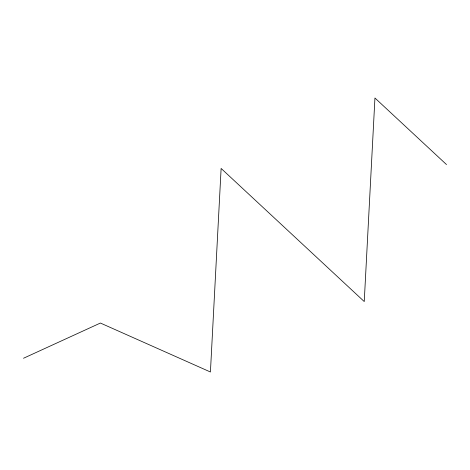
<?xml version="1.0" encoding="UTF-8"?>
<svg xmlns="http://www.w3.org/2000/svg" width="470" height="470" viewBox="0 0 470 470"><rect width="100%" height="100%" fill="white"/><g stroke="black" fill="none" stroke-linecap="round" stroke-linejoin="round"><path stroke-width="0.7" d="M23.5 358.263L100.41 323.043L210.425 371.993L221.123 168.442L364.244 301.558L374.943 98.007L446.5 164.565"/></g></svg>
